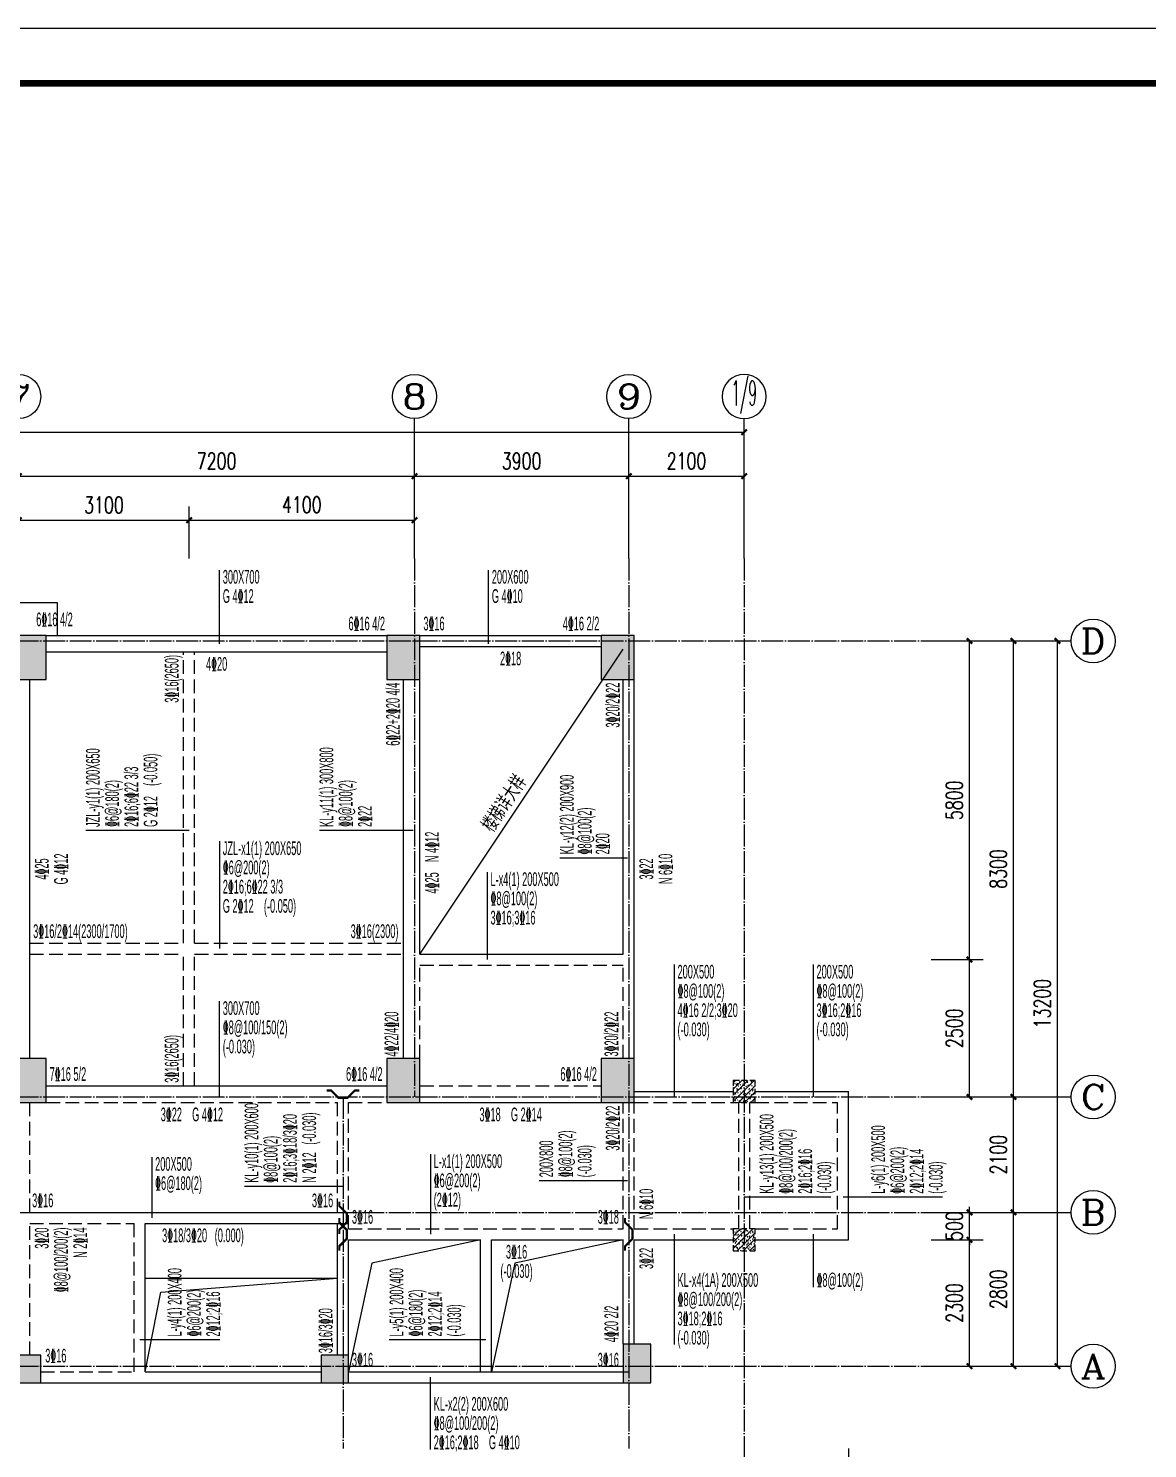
# Model space of a CAD drawing. Extents: x -441005 to 725361, y -182459 to 319313.
# Drawn here: x 335775 to 356140, y 23200 to 49050 of the extents above; entities that cross this region are included whole.
import ezdxf
from ezdxf.enums import TextEntityAlignment as Align

# ---------------------------------------------------------------- set-up
doc = ezdxf.new("R2010")
doc.units = 0
doc.header["$LTSCALE"] = 100
for name, pattern in [('DASHED', [0.75, 0.5, -0.25]), ('DASHEDX2', [1.5, 1, -0.5]), ('DOTE', [2.42, 2, -0.2, 0.02, -0.2]), ('HIDDEN', [7, 5, -2])]:
    doc.linetypes.add(name, pattern=pattern)
doc.layers.get('0').update_dxf_attribs({"linetype": 'CONTINUOUS'})
doc.layers.get('Defpoints').update_dxf_attribs({"linetype": 'CONTINUOUS'})
for name, color, linetype in [('AXIS', 3, 'CONTINUOUS'), ('AXIS_TEXT', 7, 'CONTINUOUS'), ('BEAM', 4, 'DASHED'), ('BEAM_CON', 4, 'CONTINUOUS'), ('B挑板&檐线', 6, 'CONTINUOUS'), ('COLU', 7, 'CONTINUOUS'), ('DOTE', 8, 'DOTE'), ('D洞口边线', 6, 'CONTINUOUS'), ('T模板通用标注', 7, 'CONTINUOUS'), ('吊筋', 1, 'CONTINUOUS'), ('图框', 7, 'CONTINUOUS'), ('梁平法1', 3, 'CONTINUOUS'), ('梁平法2', 8, 'CONTINUOUS')]:
    doc.layers.add(name, color=color, linetype=linetype)
doc.styles.add('_TCH_AXIS', font='COMPLEX', dxfattribs={"bigfont": 'GBCBIG'})
doc.styles.add('_TCH_DIM_T3', font='simplex_.ttf', dxfattribs={"width": 0.705882, "bigfont": 'GBCBIG'})
doc.styles.add('COMPLEX', font='COMPLEX')
doc.styles.add('TSSD_Rein', font='Tssdeng.shx', dxfattribs={"width": 0.7, "bigfont": '1.shx'})
doc.styles.add('梁平法', font='xxxxx.shx', dxfattribs={"bigfont": 'dxfs.shx'})
doc.dimstyles.new('_TCH_ARCH&&100', dxfattribs={"dimtxt": 297.5, "dimasz": 100, "dimexe": 250, "dimexo": 300, "dimgap": 126.25, "dimtad": 1, "dimdec": 0, "dimzin": 0, "dimdsep": 46, "dimtxsty": '_TCH_DIM_T3', "dimblk": 'ARCHTICK', "dimcen": 0.09, "dimclrt": 7, "dimazin": 2, "dimtfac": 1, "dimtdec": 0, "dimtix": 1, "dimtmove": 2, "dimatfit": 3, "dimfxl": 0, "dimtolj": 1, "dimtzin": 0, "dimarcsym": 0})

# ---------------------------------------------------------------- blocks, each defined once
blk = doc.blocks.new('A2+1_2')
at = {"layer": '图框'}
blk.add_lwpolyline([(0, 0), (89100, 0), (89100, 42000), (0, 42000)], close=True, dxfattribs=at)
at = {"layer": '图框', "const_width": 120}
blk.add_lwpolyline([(2500, 1000), (88100, 1000), (88100, 41000), (2500, 41000)], close=True, dxfattribs=at)
blk = doc.blocks.new('_ArchTick')
at = {"color": 0, "linetype": 'ByBlock', "const_width": 0.4}
blk.add_lwpolyline([(-0.5, -0.5), (0.5, 0.5)], dxfattribs=at)
blk = doc.blocks.new('*D2494')
at = {"layer": 'AXIS', "color": 0, "lineweight": -2}
for p, q in [((348800, 23200), (348800, 21450)), ((350700, 23200), (350700, 21450)), ((350700, 21700), (348800, 21700))]:
    blk.add_line(p, q, dxfattribs=at)
at = {"layer": 'Defpoints', "color": 0}
for p in [(348800, 23200), (350700, 23200), (348800, 21700)]:
    blk.add_point(p, dxfattribs=at)
at = {"layer": 'AXIS', "color": 0, "lineweight": -2, "xscale": 100, "yscale": 100, "zscale": 100, "rotation": 180.0000000000009}
blk.add_blockref('_ArchTick', (348800, 21700), dxfattribs=at)
at = {"layer": 'AXIS', "color": 0, "lineweight": -2, "xscale": 100, "yscale": 100, "zscale": 100}
blk.add_blockref('_ArchTick', (350700, 21700), dxfattribs=at)
at = {"layer": 'AXIS', "color": 7, "insert": (349750, 21976), "char_height": 297.5, "attachment_point": 5, "style": '_TCH_DIM_T3'}
blk.add_mtext('\\A1;1900', dxfattribs=at)
blk = doc.blocks.new('_AXISO')
blk.add_circle((0, 0), 0.5)
at = {"layer": 'AXIS_TEXT', "style": 'COMPLEX', "width": 1.041667}
blk.add_attdef('A', text='', height=0.56, dxfattribs=at).set_placement((-0.25, -0.28), (0.25, -0.28), align=Align.FIT)
blk = doc.blocks.new('*D2502')
at = {"layer": 'AXIS', "color": 0, "lineweight": -2}
for p, q in [((335600, 39400), (335600, 41150)), ((342800, 39400), (342800, 41150)), ((335600, 40900), (342800, 40900))]:
    blk.add_line(p, q, dxfattribs=at)
at = {"layer": 'Defpoints', "color": 0}
for p in [(342800, 40900), (335600, 39400), (342800, 39400)]:
    blk.add_point(p, dxfattribs=at)
at = {"layer": 'AXIS', "color": 0, "lineweight": -2, "xscale": 100, "yscale": 100, "zscale": 100, "rotation": 180}
blk.add_blockref('_ArchTick', (335600, 40900), dxfattribs=at)
at = {"layer": 'AXIS', "color": 0, "lineweight": -2, "xscale": 100, "yscale": 100, "zscale": 100}
blk.add_blockref('_ArchTick', (342800, 40900), dxfattribs=at)
at = {"layer": 'AXIS', "color": 7, "insert": (339200, 41176), "char_height": 297.5, "attachment_point": 5, "style": '_TCH_DIM_T3'}
blk.add_mtext('\\A1;7200', dxfattribs=at)
blk = doc.blocks.new('*D2503')
at = {"layer": 'AXIS', "color": 0, "lineweight": -2}
for p, q in [((294950, 39400), (294950, 41950)), ((348800, 39400), (348800, 41950)), ((294950, 41700), (348800, 41700))]:
    blk.add_line(p, q, dxfattribs=at)
at = {"layer": 'Defpoints', "color": 0}
for p in [(348800, 41700), (294950, 39400), (348800, 39400)]:
    blk.add_point(p, dxfattribs=at)
at = {"layer": 'AXIS', "color": 0, "lineweight": -2, "xscale": 100, "yscale": 100, "zscale": 100, "rotation": 180}
blk.add_blockref('_ArchTick', (294950, 41700), dxfattribs=at)
at = {"layer": 'AXIS', "color": 0, "lineweight": -2, "xscale": 100, "yscale": 100, "zscale": 100}
blk.add_blockref('_ArchTick', (348800, 41700), dxfattribs=at)
at = {"layer": 'AXIS', "color": 7, "insert": (321875, 41976), "char_height": 297.5, "attachment_point": 5, "style": '_TCH_DIM_T3'}
blk.add_mtext('\\A1;53850', dxfattribs=at)
blk = doc.blocks.new('*D2504')
at = {"layer": 'AXIS', "color": 0, "lineweight": -2}
for p, q in [((342800, 39400), (342800, 41150)), ((346700, 39400), (346700, 41150)), ((342800, 40900), (346700, 40900))]:
    blk.add_line(p, q, dxfattribs=at)
at = {"layer": 'Defpoints', "color": 0}
for p in [(346700, 40900), (342800, 39400), (346700, 39400)]:
    blk.add_point(p, dxfattribs=at)
at = {"layer": 'AXIS', "color": 0, "lineweight": -2, "xscale": 100, "yscale": 100, "zscale": 100, "rotation": 180}
blk.add_blockref('_ArchTick', (342800, 40900), dxfattribs=at)
at = {"layer": 'AXIS', "color": 0, "lineweight": -2, "xscale": 100, "yscale": 100, "zscale": 100}
blk.add_blockref('_ArchTick', (346700, 40900), dxfattribs=at)
at = {"layer": 'AXIS', "color": 7, "insert": (344750, 41176), "char_height": 297.5, "attachment_point": 5, "style": '_TCH_DIM_T3'}
blk.add_mtext('\\A1;3900', dxfattribs=at)
blk = doc.blocks.new('*D2505')
at = {"layer": 'AXIS', "color": 0, "lineweight": -2}
for p, q in [((335600, 39400), (335600, 40350)), ((338700, 39400), (338700, 40350)), ((335600, 40100), (338700, 40100))]:
    blk.add_line(p, q, dxfattribs=at)
at = {"layer": 'Defpoints', "color": 0}
for p in [(338700, 40100), (335600, 39400), (338700, 39400)]:
    blk.add_point(p, dxfattribs=at)
at = {"layer": 'AXIS', "color": 0, "lineweight": -2, "xscale": 100, "yscale": 100, "zscale": 100, "rotation": 180}
blk.add_blockref('_ArchTick', (335600, 40100), dxfattribs=at)
at = {"layer": 'AXIS', "color": 0, "lineweight": -2, "xscale": 100, "yscale": 100, "zscale": 100}
blk.add_blockref('_ArchTick', (338700, 40100), dxfattribs=at)
at = {"layer": 'AXIS', "color": 7, "insert": (337150, 40376), "char_height": 297.5, "attachment_point": 5, "style": '_TCH_DIM_T3'}
blk.add_mtext('\\A1;3100', dxfattribs=at)
blk = doc.blocks.new('*D2506')
at = {"layer": 'AXIS', "color": 0, "lineweight": -2}
for p, q in [((338700, 39400), (338700, 40350)), ((342800, 39400), (342800, 40350)), ((338700, 40100), (342800, 40100))]:
    blk.add_line(p, q, dxfattribs=at)
at = {"layer": 'Defpoints', "color": 0}
for p in [(342800, 40100), (338700, 39400), (342800, 39400)]:
    blk.add_point(p, dxfattribs=at)
at = {"layer": 'AXIS', "color": 0, "lineweight": -2, "xscale": 100, "yscale": 100, "zscale": 100, "rotation": 180}
blk.add_blockref('_ArchTick', (338700, 40100), dxfattribs=at)
at = {"layer": 'AXIS', "color": 0, "lineweight": -2, "xscale": 100, "yscale": 100, "zscale": 100}
blk.add_blockref('_ArchTick', (342800, 40100), dxfattribs=at)
at = {"layer": 'AXIS', "color": 7, "insert": (340750, 40380), "char_height": 297.5, "attachment_point": 5, "style": '_TCH_DIM_T3'}
blk.add_mtext('\\A1;4100', dxfattribs=at)
blk = doc.blocks.new('*D2509')
at = {"layer": 'AXIS', "color": 0, "lineweight": -2}
for p, q in [((346700, 39400), (346700, 41150)), ((348800, 39400), (348800, 41150)), ((346700, 40900), (348800, 40900))]:
    blk.add_line(p, q, dxfattribs=at)
at = {"layer": 'Defpoints', "color": 0}
for p in [(348800, 40900), (346700, 39400), (348800, 39400)]:
    blk.add_point(p, dxfattribs=at)
at = {"layer": 'AXIS', "color": 0, "lineweight": -2, "xscale": 100, "yscale": 100, "zscale": 100, "rotation": 180}
blk.add_blockref('_ArchTick', (346700, 40900), dxfattribs=at)
at = {"layer": 'AXIS', "color": 0, "lineweight": -2, "xscale": 100, "yscale": 100, "zscale": 100}
blk.add_blockref('_ArchTick', (348800, 40900), dxfattribs=at)
at = {"layer": 'AXIS', "color": 7, "insert": (347750, 41176), "char_height": 297.5, "attachment_point": 5, "style": '_TCH_DIM_T3'}
blk.add_mtext('\\A1;2100', dxfattribs=at)
blk = doc.blocks.new('*D2512')
at = {"layer": 'AXIS', "color": 0, "lineweight": -2}
for p, q in [((352200, 37900), (354750, 37900)), ((354500, 24700), (354500, 37900)), ((352200, 24700), (354750, 24700))]:
    blk.add_line(p, q, dxfattribs=at)
at = {"layer": 'Defpoints', "color": 0}
for p in [(352200, 37900), (354500, 37900), (352200, 24700)]:
    blk.add_point(p, dxfattribs=at)
at = {"layer": 'AXIS', "color": 0, "lineweight": -2, "xscale": 100, "yscale": 100, "zscale": 100}
for p, rotation in [((354500, 37900), 90), ((354500, 24700), 270)]:
    blk.add_blockref('_ArchTick', p, dxfattribs=dict(at, rotation=rotation))
at = {"layer": 'AXIS', "color": 7, "insert": (354224, 31300), "char_height": 297.5, "attachment_point": 5, "rotation": 90, "style": '_TCH_DIM_T3'}
blk.add_mtext('\\A1;13200', dxfattribs=at)
blk = doc.blocks.new('*D2513')
at = {"layer": 'AXIS', "color": 0, "lineweight": -2}
for p, q in [((352200, 27500), (353950, 27500)), ((353700, 24700), (353700, 27500)), ((352200, 24700), (353950, 24700))]:
    blk.add_line(p, q, dxfattribs=at)
at = {"layer": 'Defpoints', "color": 0}
for p in [(352200, 27500), (353700, 27500), (352200, 24700)]:
    blk.add_point(p, dxfattribs=at)
at = {"layer": 'AXIS', "color": 0, "lineweight": -2, "xscale": 100, "yscale": 100, "zscale": 100}
for p, rotation in [((353700, 27500), 90), ((353700, 24700), 270)]:
    blk.add_blockref('_ArchTick', p, dxfattribs=dict(at, rotation=rotation))
at = {"layer": 'AXIS', "color": 7, "insert": (353424, 26100), "char_height": 297.5, "attachment_point": 5, "rotation": 90, "style": '_TCH_DIM_T3'}
blk.add_mtext('\\A1;2800', dxfattribs=at)
blk = doc.blocks.new('*D2514')
at = {"layer": 'AXIS', "color": 0, "lineweight": -2}
for p, q in [((352200, 29600), (353950, 29600)), ((353700, 27500), (353700, 29600)), ((352200, 27500), (353950, 27500))]:
    blk.add_line(p, q, dxfattribs=at)
at = {"layer": 'Defpoints', "color": 0}
for p in [(352200, 29600), (353700, 29600), (352200, 27500)]:
    blk.add_point(p, dxfattribs=at)
at = {"layer": 'AXIS', "color": 0, "lineweight": -2, "xscale": 100, "yscale": 100, "zscale": 100}
for p, rotation in [((353700, 29600), 90), ((353700, 27500), 270)]:
    blk.add_blockref('_ArchTick', p, dxfattribs=dict(at, rotation=rotation))
at = {"layer": 'AXIS', "color": 7, "insert": (353424, 28550), "char_height": 297.5, "attachment_point": 5, "rotation": 90, "style": '_TCH_DIM_T3'}
blk.add_mtext('\\A1;2100', dxfattribs=at)
blk = doc.blocks.new('*D2515')
at = {"layer": 'AXIS', "color": 0, "lineweight": -2}
for p, q in [((352200, 37900), (353950, 37900)), ((353700, 29600), (353700, 37900)), ((352200, 29600), (353950, 29600))]:
    blk.add_line(p, q, dxfattribs=at)
at = {"layer": 'Defpoints', "color": 0}
for p in [(352200, 37900), (353700, 37900), (352200, 29600)]:
    blk.add_point(p, dxfattribs=at)
at = {"layer": 'AXIS', "color": 0, "lineweight": -2, "xscale": 100, "yscale": 100, "zscale": 100}
for p, rotation in [((353700, 37900), 90), ((353700, 29600), 270)]:
    blk.add_blockref('_ArchTick', p, dxfattribs=dict(at, rotation=rotation))
at = {"layer": 'AXIS', "color": 7, "insert": (353424, 33750), "char_height": 297.5, "attachment_point": 5, "rotation": 90, "style": '_TCH_DIM_T3'}
blk.add_mtext('\\A1;8300', dxfattribs=at)
blk = doc.blocks.new('*D2516')
at = {"layer": 'AXIS', "color": 0, "lineweight": -2}
for p, q in [((352200, 27000), (353150, 27000)), ((352900, 24700), (352900, 27000)), ((352200, 24700), (353150, 24700))]:
    blk.add_line(p, q, dxfattribs=at)
at = {"layer": 'Defpoints', "color": 0}
for p in [(352200, 27000), (352900, 27000), (352200, 24700)]:
    blk.add_point(p, dxfattribs=at)
at = {"layer": 'AXIS', "color": 0, "lineweight": -2, "xscale": 100, "yscale": 100, "zscale": 100}
for p, rotation in [((352900, 27000), 90), ((352900, 24700), 270)]:
    blk.add_blockref('_ArchTick', p, dxfattribs=dict(at, rotation=rotation))
at = {"layer": 'AXIS', "color": 7, "insert": (352624, 25850), "char_height": 297.5, "attachment_point": 5, "rotation": 90, "style": '_TCH_DIM_T3'}
blk.add_mtext('\\A1;2300', dxfattribs=at)
blk = doc.blocks.new('*D2517')
at = {"layer": 'AXIS', "color": 0, "lineweight": -2}
for p, q in [((352200, 27500), (353150, 27500)), ((352900, 27500), (352900, 27600)), ((352900, 27000), (352900, 27500)), ((352200, 27000), (353150, 27000)), ((352900, 27000), (352900, 26900))]:
    blk.add_line(p, q, dxfattribs=at)
at = {"layer": 'Defpoints', "color": 0}
for p in [(352200, 27500), (352900, 27500), (352200, 27000)]:
    blk.add_point(p, dxfattribs=at)
at = {"layer": 'AXIS', "color": 0, "lineweight": -2, "xscale": 100, "yscale": 100, "zscale": 100}
for p, rotation in [((352900, 27500), 270), ((352900, 27000), 90)]:
    blk.add_blockref('_ArchTick', p, dxfattribs=dict(at, rotation=rotation))
at = {"layer": 'AXIS', "color": 7, "insert": (352624, 27250), "char_height": 297.5, "attachment_point": 5, "rotation": 90, "style": '_TCH_DIM_T3'}
blk.add_mtext('\\A1;500', dxfattribs=at)
blk = doc.blocks.new('*D2518')
at = {"layer": 'AXIS', "color": 0, "lineweight": -2}
for p, q in [((352200, 32100), (353150, 32100)), ((352900, 29600), (352900, 32100)), ((352200, 29600), (353150, 29600))]:
    blk.add_line(p, q, dxfattribs=at)
at = {"layer": 'Defpoints', "color": 0}
for p in [(352200, 32100), (352900, 32100), (352200, 29600)]:
    blk.add_point(p, dxfattribs=at)
at = {"layer": 'AXIS', "color": 0, "lineweight": -2, "xscale": 100, "yscale": 100, "zscale": 100}
for p, rotation in [((352900, 32100), 90), ((352900, 29600), 270)]:
    blk.add_blockref('_ArchTick', p, dxfattribs=dict(at, rotation=rotation))
at = {"layer": 'AXIS', "color": 7, "insert": (352624, 30850), "char_height": 297.5, "attachment_point": 5, "rotation": 90, "style": '_TCH_DIM_T3'}
blk.add_mtext('\\A1;2500', dxfattribs=at)
blk = doc.blocks.new('*D2519')
at = {"layer": 'AXIS', "color": 0, "lineweight": -2}
for p, q in [((352200, 37900), (353150, 37900)), ((352900, 32100), (352900, 37900)), ((352200, 32100), (353150, 32100))]:
    blk.add_line(p, q, dxfattribs=at)
at = {"layer": 'Defpoints', "color": 0}
for p in [(352200, 37900), (352900, 37900), (352200, 32100)]:
    blk.add_point(p, dxfattribs=at)
at = {"layer": 'AXIS', "color": 0, "lineweight": -2, "xscale": 100, "yscale": 100, "zscale": 100}
for p, rotation in [((352900, 37900), 90), ((352900, 32100), 270)]:
    blk.add_blockref('_ArchTick', p, dxfattribs=dict(at, rotation=rotation))
at = {"layer": 'AXIS', "color": 7, "insert": (352624, 35000), "char_height": 297.5, "attachment_point": 5, "rotation": 90, "style": '_TCH_DIM_T3'}
blk.add_mtext('\\A1;5800', dxfattribs=at)

msp = doc.modelspace()

# ---------------------------------------------------------------- hatches: boundary and pattern name
at = {"layer": 'COLU'}
for points in [[(336100, 37200), (336100, 38000), (335500, 38000), (335500, 37200)], [(342900, 37200), (342900, 38000), (342300, 38000), (342300, 37200)], [(346800, 37200), (346800, 38000), (346200, 38000), (346200, 37200)], [(336100, 29500), (336100, 30300), (335500, 30300), (335500, 29500)], [(342900, 29500), (342900, 30300), (342300, 30300), (342300, 29500)], [(346800, 29500), (346800, 30300), (346200, 30300), (346200, 29500)], [(347100, 24400), (347100, 25100), (346600, 25100), (346600, 24400)], [(336000, 24400), (336000, 24900), (335500, 24900), (335500, 24400)], [(341600, 24400), (341600, 24900), (341100, 24900), (341100, 24400)]]:
    msp.add_hatch(color=251, dxfattribs=at).paths.add_polyline_path(points)
h = msp.add_hatch(dxfattribs=at)
h.set_pattern_fill('ARMOREDW', color=251, scale=10, style=0)
h.set_pattern_definition([(50, (144850, -9e-11), (71.726018, -6.275213), [7.5, -82.5]), (355, (144850, -9e-11), (-13.875133, 75.219213), [6, -66]), (100.4514, (144855.98, -0.52), (57.850938, 68.943954), [6.37402, -70.11421]), (46.1842, (144850, 20), (106.724105, -16.5519), [11.25, -123.75]), (96.6356, (144858.89, 18.62), (93.46627, 97.411787), [9.56103, -105.1713]), (351.1842, (144850, 20), (93.466195, 97.41186), [9, -99]), (21, (144860, 15), (59.690705, -40.261889), [7.5, -82.5]), (326, (144860, 15), (24.331533, 72.515005), [6, -66]), (71.4514, (144864.974, 11.645), (84.022263, 32.25305), [6.37402, -70.11421]), (45, (144850, -9e-11), (-56.568542, 56.568542), [])])
h.paths.add_polyline_path([(348600, 29500), (349000, 29500), (349000, 29900), (348600, 29900)])
h = msp.add_hatch(dxfattribs=at)
h.set_pattern_fill('ARMOREDW', color=251, scale=10, style=0)
h.set_pattern_definition([(50, (144850, -300), (71.726018, -6.275213), [7.5, -82.5]), (355, (144850, -300), (-13.875133, 75.219213), [6, -66]), (100.4514, (144855.98, -300.52), (57.850938, 68.943954), [6.37402, -70.11421]), (46.1842, (144850, -280), (106.724105, -16.5519), [11.25, -123.75]), (96.6356, (144858.89, -281.38), (93.46627, 97.411787), [9.56103, -105.1713]), (351.1842, (144850, -280), (93.466195, 97.41186), [9, -99]), (21, (144860, -285), (59.690705, -40.261889), [7.5, -82.5]), (326, (144860, -285), (24.331533, 72.515005), [6, -66]), (71.4514, (144864.974, -288.355), (84.022263, 32.25305), [6.37402, -70.11421]), (45, (144850, -300), (-56.568542, 56.568542), [])])
h.paths.add_polyline_path([(348600, 26800), (349000, 26800), (349000, 27200), (348600, 27200)])

# ---------------------------------------------------------------- linework, layer by layer
at = {"layer": 'AXIS'}
for p, q in [((342800, 39400), (342800, 41950)), ((346700, 39600), (346700, 41950)), ((348800, 39700), (348800, 41950)), ((352200, 37900), (354750, 37900)), ((352200, 29600), (354750, 29600)), ((352200, 27500), (354750, 27500)), ((352200, 24700), (354750, 24700))]:
    msp.add_line(p, q, dxfattribs=at)
at = {"layer": 'BEAM', "linetype": 'HIDDEN', "ltscale": 0.5}
for p, q in [((338600, 32400), (338600, 37700)), ((338800, 32400), (338800, 37700)), ((335800, 32400), (338600, 32400)), ((338800, 32400), (342600, 32400)), ((335800, 32200), (338600, 32200)), ((338600, 29800), (338600, 32200)), ((338800, 32200), (342600, 32200)), ((338800, 29800), (338800, 32200)), ((342900, 32000), (346600, 32000)), ((342900, 30300), (342900, 32000)), ((346600, 30300), (346600, 32000)), ((342900, 29800), (346200, 29800)), ((335800, 27500), (335800, 29500)), ((336100, 29500), (341400, 29500)), ((341400, 27500), (341400, 29500)), ((341600, 29500), (342300, 29500)), ((341600, 27200), (341600, 29500)), ((346600, 27200), (346600, 29500)), ((346800, 27200), (346800, 29500)), ((346800, 29500), (348600, 29500)), ((348700, 27200), (348700, 29500)), ((348900, 27200), (348900, 29500)), ((349000, 29500), (350500, 29500)), ((350500, 27200), (350500, 29500)), ((335800, 27300), (337700, 27300)), ((335800, 24900), (335800, 27300)), ((337700, 24600), (337700, 27300)), ((341600, 27200), (346600, 27200)), ((346800, 27200), (348600, 27200)), ((349000, 27200), (350500, 27200)), ((336000, 24600), (337700, 24600))]:
    msp.add_line(p, q, dxfattribs=at)
at = {"layer": 'BEAM_CON'}
for p, q in [((336100, 38000), (342300, 38000)), ((342900, 38000), (346200, 38000)), ((342900, 37800), (346200, 37800)), ((336100, 37700), (342300, 37700)), ((335800, 30300), (335800, 37200)), ((342600, 30300), (342600, 37200)), ((342900, 32200), (342900, 37200)), ((346600, 32200), (346600, 37200)), ((346800, 30300), (346800, 37200)), ((342900, 32200), (346600, 32200)), ((336100, 29800), (342300, 29800)), ((342900, 29500), (346200, 29500)), ((346800, 29700), (348600, 29700)), ((349000, 29700), (350700, 29700)), ((350700, 27000), (350700, 29700)), ((335500, 27500), (341600, 27500)), ((337900, 27300), (341600, 27300)), ((337900, 24600), (337900, 27300)), ((341400, 24900), (341400, 27300)), ((341600, 27000), (344000, 27000)), ((341600, 24900), (341600, 27000)), ((344000, 24600), (344000, 27000)), ((344200, 24600), (344200, 27000)), ((344200, 27000), (346600, 27000)), ((346600, 25100), (346600, 27000)), ((346800, 27000), (348600, 27000)), ((346800, 25100), (346800, 27000)), ((349000, 27000), (350700, 27000)), ((337900, 24600), (341100, 24600)), ((341600, 24600), (346700, 24600)), ((336000, 24400), (341100, 24400)), ((341600, 24400), (346600, 24400))]:
    msp.add_line(p, q, dxfattribs=at)
at = {"layer": 'B挑板&檐线'}
msp.add_line((337900, 26300), (341400, 26300), dxfattribs=at)
msp.add_lwpolyline([(334700, 38000), (334700, 38600), (336300, 38600), (336300, 38000)], dxfattribs=at)
at = {"layer": 'COLU'}
for points in [[(336100, 37200), (336100, 38000), (335500, 38000), (335500, 37200)], [(342900, 37200), (342900, 38000), (342300, 38000), (342300, 37200)], [(346800, 37200), (346800, 38000), (346200, 38000), (346200, 37200)], [(336100, 29500), (336100, 30300), (335500, 30300), (335500, 29500)], [(342900, 29500), (342900, 30300), (342300, 30300), (342300, 29500)], [(346800, 29500), (346800, 30300), (346200, 30300), (346200, 29500)], [(347100, 24400), (347100, 25100), (346600, 25100), (346600, 24400)], [(336000, 24400), (336000, 24900), (335500, 24900), (335500, 24400)], [(341600, 24400), (341600, 24900), (341100, 24900), (341100, 24400)]]:
    msp.add_lwpolyline(points, close=True, dxfattribs=at)
at = {"layer": 'COLU', "linetype": 'DASHEDX2'}
for points in [[(348600, 29500), (349000, 29500), (349000, 29900), (348600, 29900)], [(348600, 26800), (349000, 26800), (349000, 27200), (348600, 27200)]]:
    msp.add_lwpolyline(points, close=True, dxfattribs=at)
at = {"layer": 'DOTE', "ltscale": 2}
for p, q in [((342800, 39400), (342800, 29600)), ((346700, 39400), (346700, 23200)), ((348800, 39400), (348800, 23200)), ((293450, 37900), (352200, 37900)), ((293450, 29600), (352200, 29600)), ((341500, 29600), (341500, 23200)), ((293450, 27500), (352200, 27500)), ((293450, 24700), (352200, 24700))]:
    msp.add_line(p, q, dxfattribs=at)
at = {"layer": 'D洞口边线'}
for points in [[(344000, 27000), (344000, 27000), (342024.3, 26575.7), (341600, 24600)], [(346600, 27000), (346600, 27000), (344624.3, 26575.7), (344200, 24600)], [(337900, 24600), (338183.1, 26047.6), (341400, 26300)]]:
    msp.add_lwpolyline(points, dxfattribs=at)
at = {"layer": 'T模板通用标注'}
msp.add_line((342900, 32200), (346600, 37750), dxfattribs=at)
at = {"layer": '吊筋', "const_width": 40}
for points in [[(341204, 29718), (341284, 29718), (341420, 29582), (341580, 29582), (341716, 29718), (341796, 29718)], [(341432, 27104), (341432, 27184), (341568, 27320), (341568, 27480), (341432, 27616), (341432, 27696)], [(341432, 26804), (341432, 26884), (341568, 27020), (341568, 27180), (341432, 27316), (341432, 27396)], [(346632, 26804), (346632, 26884), (346768, 27020), (346768, 27180), (346632, 27316), (346632, 27396)]]:
    msp.add_lwpolyline(points, dxfattribs=at)
at = {"layer": '梁平法1'}
for p, q in [((339251.6, 37850), (339251.6, 39191.4)), ((344147.4, 37850), (344147.4, 39191.4)), ((339251.6, 34253.4), (339251.6, 32300)), ((344122.9, 33689.8), (344122.9, 32100)), ((347526.6, 32011.3), (347526.6, 29600)), ((350055.5, 32011.3), (350055.5, 29600)), ((339251.6, 29600), (339251.6, 31342.5)), ((338020.3, 28506.8), (338020.3, 27400)), ((343089.2, 28556.8), (343089.2, 27100)), ((347526.6, 27100), (347526.6, 25095.2)), ((350055.5, 27100), (350055.5, 26137.3)), ((343089.2, 23183.5), (343089.2, 24500))]:
    msp.add_line(p, q, dxfattribs=at)
at = {"layer": '梁平法2', "color": 6}
for p, q in [((336820.2, 34454.5), (338700, 34454.5)), ((341070.2, 34454.5), (342775, 34454.5)), ((345447.8, 33952.6), (346675, 33952.6)), ((339706.7, 27978.4), (341500, 27978.4)), ((345070.2, 28078), (346675, 28078)), ((350379.2, 27778.4), (348800, 27778.4)), ((352407.7, 27778.4), (350600, 27778.4)), ((339257.7, 25179.7), (337800, 25179.7)), ((344100, 25179.7), (342342.3, 25179.7))]:
    msp.add_line(p, q, dxfattribs=at)

# ---------------------------------------------------------------- block references
msp.add_blockref('A2+1_2', (284450, 7050))
at = {"layer": 'AXIS'}
ref = msp.add_blockref('_AXISO', (335600, 42350), dxfattribs=dict(at, xscale=800, yscale=800, zscale=800))
ref.add_attrib('A', '7', dxfattribs={"layer": 'AXIS_TEXT', "height": 452.5, "style": '_TCH_AXIS', "width": 1.5}).set_placement((335373.7, 42123.7), (335826.3, 42123.7), align=Align.FIT)
ref = msp.add_blockref('_AXISO', (342800, 42350), dxfattribs=dict(at, xscale=800, yscale=800, zscale=800))
ref.add_attrib('A', '8', dxfattribs={"layer": 'AXIS_TEXT', "height": 452.5, "style": '_TCH_AXIS', "width": 1.5}).set_placement((342573.7, 42123.7), (343026.3, 42123.7), align=Align.FIT)
ref = msp.add_blockref('_AXISO', (346700, 42350), dxfattribs=dict(at, xscale=800, yscale=800, zscale=800))
ref.add_attrib('A', '9', dxfattribs={"layer": 'AXIS_TEXT', "height": 452.5, "style": '_TCH_AXIS', "width": 1.5}).set_placement((346473.7, 42123.7), (346926.3, 42123.7), align=Align.FIT)
ref = msp.add_blockref('_AXISO', (348800, 42350), dxfattribs=dict(at, xscale=-800, yscale=800, zscale=800, rotation=180))
ref.add_attrib('A', '1/9', dxfattribs={"layer": 'AXIS_TEXT', "height": 452.55, "style": '_TCH_AXIS', "width": 0.411765}).set_placement((348573.7, 42188.4), (349026.3, 42188.4), align=Align.FIT)
ref = msp.add_blockref('_AXISO', (355150, 37900), dxfattribs=dict(at, xscale=800, yscale=800, zscale=800))
ref.add_attrib('A', 'D', dxfattribs={"layer": 'AXIS_TEXT', "height": 452.5, "style": '_TCH_AXIS', "width": 1.235294}).set_placement((354923.7, 37673.7), (355376.3, 37673.7), align=Align.FIT)
ref = msp.add_blockref('_AXISO', (355150, 29600), dxfattribs=dict(at, xscale=800, yscale=800, zscale=800))
ref.add_attrib('A', 'C', dxfattribs={"layer": 'AXIS_TEXT', "height": 452.5, "style": '_TCH_AXIS', "width": 1.4}).set_placement((354923.7, 29373.7), (355376.3, 29373.7), align=Align.FIT)
ref = msp.add_blockref('_AXISO', (355150, 27500), dxfattribs=dict(at, xscale=800, yscale=800, zscale=800))
ref.add_attrib('A', 'B', dxfattribs={"layer": 'AXIS_TEXT', "height": 452.5, "style": '_TCH_AXIS', "width": 1.235294}).set_placement((354923.7, 27273.7), (355376.3, 27273.7), align=Align.FIT)
ref = msp.add_blockref('_AXISO', (355150, 24700), dxfattribs=dict(at, xscale=800, yscale=800, zscale=800))
ref.add_attrib('A', 'A', dxfattribs={"layer": 'AXIS_TEXT', "height": 452.5, "style": '_TCH_AXIS', "width": 1.166667}).set_placement((354923.7, 24473.7), (355376.3, 24473.7), align=Align.FIT)

# ---------------------------------------------------------------- texts
at = {"layer": 'T模板通用标注', "style": 'TSSD_Rein', "width": 0.8}
msp.add_text('楼梯详大样', height=300, rotation=56.30993, dxfattribs=at).set_placement((344239.6, 34389.7))
at = {"layer": '梁平法1', "style": '梁平法', "width": 0.5}
for s, p in [('300X700', (339312.2, 38942.9)), ('200X600', (344208, 38942.9)), ('G 4%%13212', (339312.2, 38592.9)), ('G 4%%13210', (344208, 38592.9)), ('3%%13216', (342961.6, 38092.8)), ('JZL-x1(1) 200X650', (339312.2, 34003)), ('%%1326@200(2)', (339312.2, 33653)), ('L-x4(1) 200X500', (344183.6, 33439.5)), ('2%%13216;6%%13222 3/3', (339312.2, 33303)), ('%%1328@100(2)', (344183.6, 33089.5)), ('G 2%%13212    (-0.050)', (339312.2, 32953)), ('3%%13216;3%%13216', (344183.6, 32739.5)), ('3%%13216/2%%13214(2300/1700)', (335861.6, 32492.8)), ('200X500', (347587.2, 31755)), ('200X500', (350116.1, 31755)), ('%%1328@100(2)', (347587.2, 31405)), ('%%1328@100(2)', (350116.1, 31405)), ('300X700', (339312.2, 31092.9)), ('4%%13216 2/2;3%%13220', (347587.2, 31055)), ('3%%13216;2%%13216', (350116.1, 31055)), ('%%1328@100/150(2)', (339312.2, 30742.9)), ('(-0.030)', (347587.2, 30705)), ('(-0.030)', (350116.1, 30705)), ('(-0.030)', (339312.2, 30392.9)), ('7%%13216 5/2', (336161.6, 29892.8)), ('200X500', (338080.9, 28256.4)), ('L-x1(1) 200X500', (343149.8, 28306.4)), ('%%1326@200(2)', (343149.8, 27956.4)), ('%%1326@180(2)', (338080.9, 27906.4)), ('3%%13216', (335842.5, 27592.8)), ('(2%%13212)', (343149.8, 27606.4)), ('3%%13216', (341661.6, 27292.8)), ('KL-x4(1A) 200X500', (347587.2, 26143.4)), ('%%1328@100(2)', (350116.1, 26143.4)), ('%%1328@100/200(2)', (347587.2, 25793.4)), ('3%%13218;2%%13216', (347587.2, 25443.4)), ('(-0.030)', (347587.2, 25093.4)), ('3%%13216', (341661.6, 24692.8)), ('KL-x2(2) 200X600', (343149.8, 23889.4)), ('%%1328@100/200(2)', (343149.8, 23539.4)), ('2%%13216;2%%13218    G 4%%13210', (343149.8, 23189.4))]:
    msp.add_text(s, height=250, dxfattribs=at).set_placement(p)
for s, p in [('6%%13216 4/2', (336249.8, 38092.8)), ('3%%13216', (336273.7, 24692.8))]:
    msp.add_text(s, height=250, dxfattribs=at).set_placement(p, align=Align.BOTTOM_CENTER)
for s, p in [('6%%13216 4/2', (342263.8, 38092.8)), ('4%%13216 2/2', (346163.8, 38092.8)), ('3%%13216(2300)', (342508.3, 32492.8)), ('6%%13216 4/2', (342220.1, 29892.8)), ('6%%13216 4/2', (346120.1, 29892.8)), ('3%%13216', (341320.1, 27592.8)), ('3%%13218', (346520.1, 27292.8)), ('3%%13216', (346520.1, 24692.8))]:
    msp.add_text(s, height=250, dxfattribs=at).set_placement(p, align=Align.RIGHT)
for s, p in [('4%%13220', (339200, 37357.2)), ('2%%13218', (344550, 37457.2)), ('3%%13222    G 4%%13212', (338750, 29157.2)), ('3%%13218    G 2%%13214', (344550, 29157.2)), ('3%%13218/3%%13220   (0.000)', (338951.4, 26957.2)), ('3%%13216', (344657.6, 26657.2)), ('(-0.030)', (344657.6, 26307.2))]:
    msp.add_text(s, height=250, rotation=360, dxfattribs=at).set_placement(p, align=Align.CENTER)
at = {"layer": '梁平法2', "color": 6, "style": '梁平法', "width": 0.5}
for s, p in [('3%%13216(2650)', (338507.2, 37645.4)), ('6%%13222+2%%13220 4/4', (342532.2, 37141.7)), ('3%%13220/2%%13222', (346532.2, 37141.7)), ('3%%13220/2%%13222', (346532.2, 29441.7)), ('3%%13220', (336142.8, 27224.2)), ('%%1328@100/200(2)', (336492.8, 27224.2)), ('N 2%%13214', (336842.8, 27224.2))]:
    msp.add_text(s, height=250, rotation=90, dxfattribs=at).set_placement(p, align=Align.RIGHT)
for s, p in [('JZL-y1(1) 200X650', (337072.8, 34515.1)), ('KL-y11(1) 300X800', (341322.8, 34515.1)), ('G 2%%13212    (-0.050)', (338122.8, 34515.1)), ('2%%13216;6%%13222 3/3', (337772.8, 34515.1)), ('KL-y12(2) 200X900', (345697.8, 34015.1)), ('%%1326@180(2)', (337422.8, 34515.1)), ('%%1328@100(2)', (341672.8, 34515.1)), ('2%%13222', (342022.8, 34515.1)), ('%%1328@100(2)', (346022.8, 34015.1)), ('2%%13220', (346347.8, 34015.1)), ('4%%13222/4%%13220', (342507.2, 30336)), ('3%%13220/2%%13222', (346507.2, 30336)), ('3%%13216(2650)', (338507.2, 29858.7)), ('KL-y10(1) 200X600', (339959.3, 28039)), ('2%%13216;3%%13218/3%%13220', (340659.3, 28039)), ('N 2%%13212   (-0.030)', (341009.3, 28039)), ('KL-y13(1) 200X500', (349333.5, 27839)), ('%%1328@100(2)', (345672.8, 28138.6)), ('%%1328@100/200(2)', (349683.5, 27839)), ('L-y6(1) 200X500', (351362, 27839)), ('%%1328@100(2)', (340309.3, 28039)), ('200X800', (345322.8, 28138.6)), ('(-0.030)', (346022.8, 28138.6)), ('2%%13216;2%%13216', (350033.5, 27839)), ('%%1326@200(2)', (351712, 27839)), ('2%%13212;2%%13214', (352062, 27839)), ('(-0.030)', (350383.5, 27839)), ('(-0.030)', (352412, 27839)), ('L-y4(1) 200X400', (338562, 25240.3)), ('L-y5(1) 200X400', (342597.8, 25240.3)), ('%%1326@200(2)', (338912, 25240.3)), ('2%%13212;2%%13216', (339262, 25240.3)), ('%%1326@180(2)', (342947.8, 25240.3)), ('2%%13212;2%%13214', (343297.8, 25240.3)), ('3%%13216/3%%13220', (341307.2, 24936)), ('(-0.030)', (343647.8, 25240.3)), ('4%%13220 2/2', (346507.2, 25136))]:
    msp.add_text(s, height=250, rotation=90, dxfattribs=at).set_placement(p)
for s, p in [('4%%13225    N 4%%13212', (343242.8, 33865.9)), ('4%%13225', (336142.8, 33750)), ('G 4%%13212', (336492.8, 33750)), ('3%%13222', (347142.8, 33750)), ('N 6%%13210', (347492.8, 33750)), ('N 6%%13210', (347142.8, 27653.1)), ('3%%13222', (347142.8, 26662.1))]:
    msp.add_text(s, height=250, rotation=90, dxfattribs=at).set_placement(p, align=Align.CENTER)

# ---------------------------------------------------------------- dimensions: what is measured, and where the dimension line sits
at = {"layer": 'AXIS'}
for p1, p2, distance, picture, middle in [((294950, 39400), (348800, 39400), 2300, '*D2503', (321875, 41976.4)), ((335600, 39400), (342800, 39400), 1500, '*D2502', (339200, 41176.4)), ((342800, 39400), (346700, 39400), 1500, '*D2504', (344750, 41176.4)), ((346700, 39400), (348800, 39400), 1500, '*D2509', (347750, 41176.4)), ((335600, 39400), (338700, 39400), 700, '*D2505', (337150, 40376.4)), ((338700, 39400), (342800, 39400), 700, '*D2506', (340750, 40379.8)), ((352200, 24700), (352200, 37900), -2300, '*D2512', (354223.6, 31300)), ((352200, 29600), (352200, 37900), -1500, '*D2515', (353423.6, 33750)), ((352200, 32100), (352200, 37900), -700, '*D2519', (352623.6, 35000)), ((352200, 29600), (352200, 32100), -700, '*D2518', (352623.6, 30850)), ((352200, 27500), (352200, 29600), -1500, '*D2514', (353423.6, 28550)), ((352200, 27000), (352200, 27500), -700, '*D2517', (352623.6, 27250)), ((352200, 24700), (352200, 27500), -1500, '*D2513', (353423.6, 26100)), ((352200, 24700), (352200, 27000), -700, '*D2516', (352623.6, 25850)), ((350700, 23200), (348800, 23200), 1500, '*D2494', (349750, 21976.4))]:
    dim = msp.add_aligned_dim(p1=p1, p2=p2, distance=distance, dimstyle='_TCH_ARCH&&100', override={"dimexo": 0}, dxfattribs=at)
    dim.commit()
    dim.dimension.update_dxf_attribs({"geometry": picture, "text_midpoint": middle})

doc.saveas('drawing.dxf')
